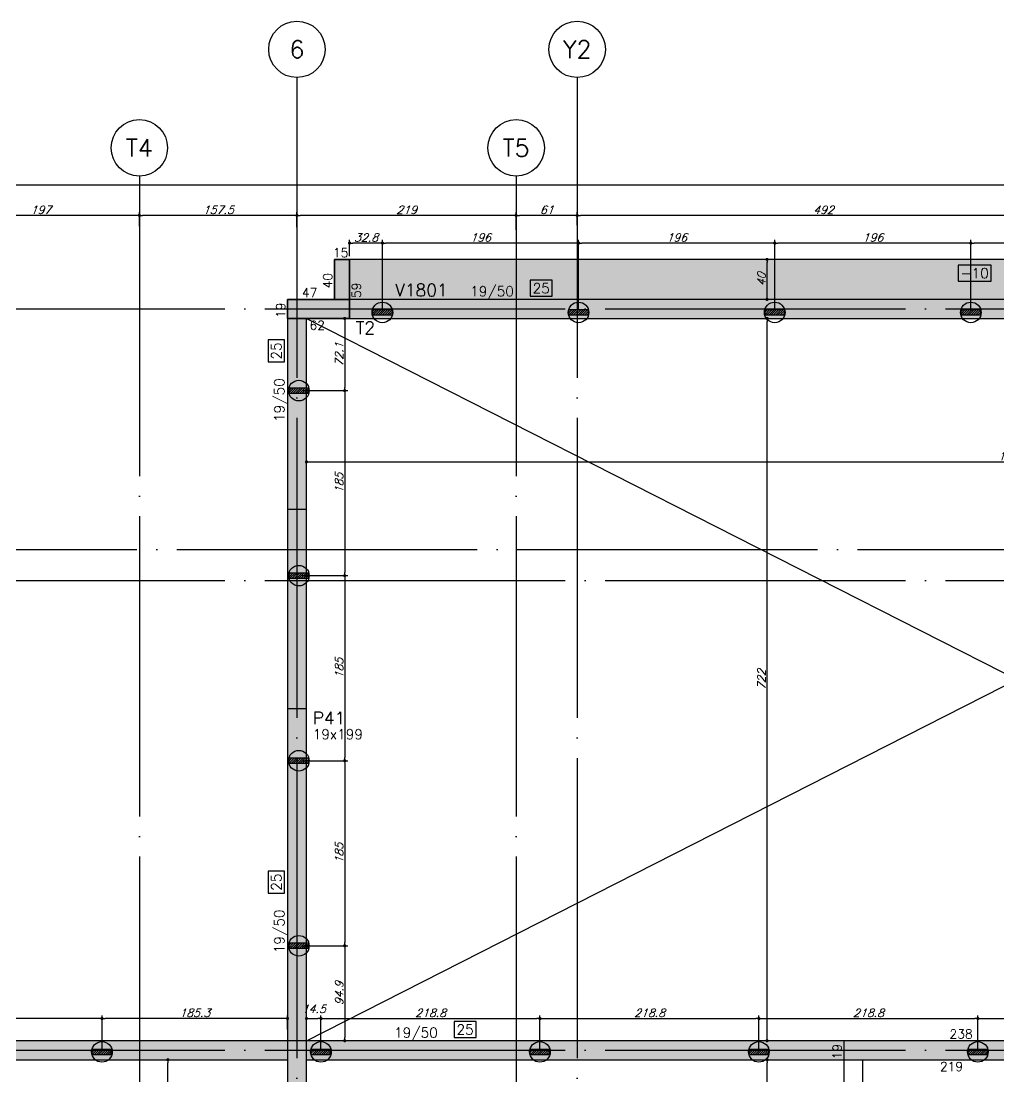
# Model space of a CAD drawing. Header units: millimetres. Extents: x -2404 to 6316, y -1750 to 2455.
# Drawn here: x 1010 to 1987, y 847 to 1903 of the extents above; entities that cross this region are included whole.
import ezdxf
from ezdxf.enums import TextEntityAlignment as Align

# ---------------------------------------------------------------- set-up
doc = ezdxf.new("R2010")
doc.units = ezdxf.units.MM
doc.header["$LTSCALE"] = 50
doc.linetypes.add('EIXO', pattern=[6.8, 6, -0.4, 0, -0.4])
for name, color, linetype in [('F-ARM', 6, 'Continuous'), ('F-COTAS', 106, 'Continuous'), ('F-COTAS ANCORAGEM', 106, 'Continuous'), ('F-DESNIVEL-1', 254, 'Continuous'), ('F-EIXO', 12, 'EIXO'), ('F-LAJES', 3, 'Continuous'), ('F-LAJES-DIM', 2, 'Continuous'), ('F-PILARES-DIM', 172, 'Continuous'), ('F-PILARES-M', 170, 'Continuous'), ('F-PILARES-NOME', 170, 'Continuous'), ('F-TEXTO', 6, 'Continuous'), ('F-VIGAS', 3, 'Continuous'), ('F-VIGAS-DIM', 2, 'Continuous'), ('F-VIGAS-NOME', 4, 'Continuous'), ('F-VÃO', 1, 'Continuous')]:
    doc.layers.add(name, color=color, linetype=linetype)
doc.layers.add('F-DESNIVEL-3', color=254, linetype='Continuous', true_color=0xd5c7ff)
doc.styles.add('CP-TEXT-INCL', font='romans.shx', dxfattribs={"oblique": 20})
doc.styles.add('MCP', font='romans.shx')
doc.styles.add('ROMANS', font='romans.shx')
doc.dimstyles.new('CP-COTAS-50', dxfattribs={"dimscale": 0.64, "dimtxt": 12.5, "dimasz": 5, "dimexe": 5, "dimexo": 5, "dimgap": 2.5, "dimtad": 1, "dimdec": 1, "dimdsep": 46, "dimtxsty": 'CP-TEXT-INCL', "dimblk1": 'DOT', "dimblk2": 'DOT', "dimsah": 1, "dimcen": 9, "dimclrd": 256, "dimclre": 256, "dimclrt": 256, "dimadec": 0, "dimazin": 0, "dimtfac": 1, "dimtdec": 1, "dimtmove": 2, "dimatfit": 3, "dimldrblk": 'DOT', "dimfxl": 5, "dimtolj": 1, "dimarcsym": 0})

# ---------------------------------------------------------------- blocks, each defined once
blk = doc.blocks.new('*U21')
at = {"layer": 'F-EIXO'}
blk.add_line((0, 0), (0, -2578.3), dxfattribs=at)
at = {"layer": 'F-EIXO', "color": 2, "linetype": 'Continuous'}
blk.add_circle((0, 28.2), 28.2, dxfattribs=at)
at = {"layer": 'F-TEXTO', "style": 'ROMANS'}
blk.add_attdef('EIXO', text='', height=17.5, rotation=360, dxfattribs=at).set_placement((0, 28.2), align=Align.MIDDLE_CENTER)
blk = doc.blocks.new('*U16')
at = {"layer": 'F-EIXO'}
blk.add_line((0, 0), (4857.5, 0), dxfattribs=at)
at = {"layer": 'F-TEXTO', "style": 'ROMANS'}
blk.add_attdef('EIXO', text='', height=17.5, dxfattribs=at).set_placement((-28.2, 0), align=Align.MIDDLE_CENTER)
blk = doc.blocks.new('*U17')
at = {"layer": 'F-EIXO'}
blk.add_line((0, 0), (4945.5, 0), dxfattribs=at)
at = {"layer": 'F-TEXTO', "style": 'ROMANS'}
blk.add_attdef('EIXO', text='', height=17.5, dxfattribs=at).set_placement((-28.2, 0), align=Align.MIDDLE_CENTER)
blk = doc.blocks.new('*U22')
at = {"layer": 'F-EIXO'}
blk.add_line((0, 0), (0, -2479.8), dxfattribs=at)
at = {"layer": 'F-EIXO', "color": 2, "linetype": 'Continuous'}
blk.add_circle((0, 28.2), 28.2, dxfattribs=at)
at = {"layer": 'F-TEXTO', "style": 'ROMANS'}
blk.add_attdef('EIXO', text='', height=17.5, rotation=360, dxfattribs=at).set_placement((0, 28.2), align=Align.MIDDLE_CENTER)
blk = doc.blocks.new('*U18')
at = {"layer": 'F-EIXO'}
blk.add_line((0, 0), (0, -2479.8), dxfattribs=at)
at = {"layer": 'F-EIXO', "color": 2, "linetype": 'Continuous'}
blk.add_circle((0, 28.2), 28.2, dxfattribs=at)
at = {"layer": 'F-TEXTO', "style": 'ROMANS'}
blk.add_attdef('EIXO', text='', height=17.5, rotation=360, dxfattribs=at).set_placement((0, 28.2), align=Align.MIDDLE_CENTER)
blk = doc.blocks.new('*U11')
at = {"layer": 'F-LAJES-DIM', "color": 1}
blk.add_lwpolyline([(0, 0), (33, 0), (33, 16), (0, 16)], close=True, dxfattribs=at)
at = {"layer": 'F-LAJES-DIM', "style": 'MCP'}
blk.add_attdef('DIM', text='', height=10, dxfattribs=at).set_placement((16.5, 8), align=Align.MIDDLE_CENTER)
blk = doc.blocks.new('*U5')
at = {"layer": 'F-VIGAS-DIM', "color": 1}
blk.add_lwpolyline([(0, 0), (22, 0), (22, 16), (0, 16)], close=True, dxfattribs=at)
at = {"layer": 'F-VIGAS-DIM', "style": 'MCP'}
blk.add_attdef('DIM', text='', height=10, dxfattribs=at).set_placement((11, 8), align=Align.MIDDLE_CENTER)
blk = doc.blocks.new('_DOT')
at = {"color": 0, "linetype": 'ByBlock'}
blk.add_line((-0.5, 0), (-1, 0), dxfattribs=at)
at = {"color": 0, "linetype": 'ByBlock', "const_width": 0.5}
blk.add_lwpolyline([(-0.25, 0, 1), (0.25, 0, 1)], format="xyb", close=True, dxfattribs=at)
blk = doc.blocks.new('*D64')
at = {"layer": 'DEFPOINTS', "color": 0, "transparency": 16777216}
for p in [(1755.2, 864.5), (1755.2, 864.5), (1755.2, 664.5)]:
    blk.add_point(p, dxfattribs=at)
at = {"layer": 'F-COTAS', "lineweight": -2, "transparency": 16777216}
blk.add_line((1755.2, 667.7), (1755.2, 861.3), dxfattribs=at)
at = {"layer": 'F-COTAS', "lineweight": -2, "transparency": 16777216, "xscale": 3.2, "yscale": 3.2, "zscale": 3.2}
for p, rotation in [((1755.2, 864.5), 90), ((1755.2, 664.5), 270)]:
    blk.add_blockref('_DOT', p, dxfattribs=dict(at, rotation=rotation))
at = {"layer": 'F-COTAS', "transparency": 16777216, "insert": (1749.6, 764.5), "char_height": 8, "attachment_point": 5, "rotation": 90, "style": 'CP-TEXT-INCL'}
blk.add_mtext('\\A1;200', dxfattribs=at)
blk = doc.blocks.new('*D65')
at = {"layer": 'DEFPOINTS', "color": 0, "transparency": 16777216}
for p in [(1755.2, 1605.5), (1755.2, 1605.5), (1755.2, 883.5)]:
    blk.add_point(p, dxfattribs=at)
at = {"layer": 'F-COTAS', "lineweight": -2, "transparency": 16777216}
blk.add_line((1755.2, 886.7), (1755.2, 1602.3), dxfattribs=at)
at = {"layer": 'F-COTAS', "lineweight": -2, "transparency": 16777216, "xscale": 3.2, "yscale": 3.2, "zscale": 3.2}
for p, rotation in [((1755.2, 1605.5), 90), ((1755.2, 883.5), 270)]:
    blk.add_blockref('_DOT', p, dxfattribs=dict(at, rotation=rotation))
at = {"layer": 'F-COTAS', "transparency": 16777216, "insert": (1749.6, 1244.5), "char_height": 8, "attachment_point": 5, "rotation": 90, "style": 'CP-TEXT-INCL'}
blk.add_mtext('\\A1;722', dxfattribs=at)
blk = doc.blocks.new('*D66')
at = {"layer": 'DEFPOINTS', "color": 0, "transparency": 16777216}
for p in [(1755.2, 1664.5), (1755.2, 1664.5), (1755.2, 1624.5)]:
    blk.add_point(p, dxfattribs=at)
at = {"layer": 'F-COTAS', "lineweight": -2, "transparency": 16777216}
blk.add_line((1755.2, 1627.7), (1755.2, 1661.3), dxfattribs=at)
at = {"layer": 'F-COTAS', "lineweight": -2, "transparency": 16777216, "xscale": 3.2, "yscale": 3.2, "zscale": 3.2}
for p, rotation in [((1755.2, 1664.5), 90), ((1755.2, 1624.5), 270)]:
    blk.add_blockref('_DOT', p, dxfattribs=dict(at, rotation=rotation))
at = {"layer": 'F-COTAS', "transparency": 16777216, "insert": (1749.6, 1644.5), "char_height": 8, "attachment_point": 5, "rotation": 90, "style": 'CP-TEXT-INCL'}
blk.add_mtext('\\A1;40', dxfattribs=at)
blk = doc.blocks.new('*D67')
at = {"layer": 'DEFPOINTS', "color": 0, "transparency": 16777216}
for p in [(1295, 1462.1), (2714.5, 1462.1), (2714.5, 1462.1)]:
    blk.add_point(p, dxfattribs=at)
at = {"layer": 'F-COTAS', "lineweight": -2, "transparency": 16777216}
blk.add_line((1298.2, 1462.1), (2711.3, 1462.1), dxfattribs=at)
at = {"layer": 'F-COTAS', "lineweight": -2, "transparency": 16777216, "xscale": 3.2, "yscale": 3.2, "zscale": 3.2, "rotation": 180}
blk.add_blockref('_DOT', (1295, 1462.1), dxfattribs=at)
at = {"layer": 'F-COTAS', "lineweight": -2, "transparency": 16777216, "xscale": 3.2, "yscale": 3.2, "zscale": 3.2}
blk.add_blockref('_DOT', (2714.5, 1462.1), dxfattribs=at)
at = {"layer": 'F-COTAS', "transparency": 16777216, "insert": (2004.8, 1467.7), "char_height": 8, "attachment_point": 5, "style": 'CP-TEXT-INCL'}
blk.add_mtext('\\A1;1419.5', dxfattribs=at)
blk = doc.blocks.new('*D70')
at = {"layer": 'DEFPOINTS', "color": 0, "transparency": 16777216}
for p in [(1156.6, 864.5), (1156.6, 864.5), (1156.6, 664.5)]:
    blk.add_point(p, dxfattribs=at)
at = {"layer": 'F-COTAS', "lineweight": -2, "transparency": 16777216}
blk.add_line((1156.6, 667.7), (1156.6, 861.3), dxfattribs=at)
at = {"layer": 'F-COTAS', "lineweight": -2, "transparency": 16777216, "xscale": 3.2, "yscale": 3.2, "zscale": 3.2}
for p, rotation in [((1156.6, 864.5), 90), ((1156.6, 664.5), 270)]:
    blk.add_blockref('_DOT', p, dxfattribs=dict(at, rotation=rotation))
at = {"layer": 'F-COTAS', "transparency": 16777216, "insert": (1151, 764.5), "char_height": 8, "attachment_point": 5, "rotation": 90, "style": 'CP-TEXT-INCL'}
blk.add_mtext('\\A1;200', dxfattribs=at)
blk = doc.blocks.new('*D138')
at = {"layer": 'DEFPOINTS', "color": 0, "transparency": 16777216}
for p in [(2835, 864.5), (-1650, -579), (2835, -715.2)]:
    blk.add_point(p, dxfattribs=at)
at = {"layer": 'F-COTAS', "lineweight": -2, "transparency": 16777216}
for p, q in [((2835, 861.3), (2835, -718.4)), ((-1650, -582.2), (-1650, -718.4)), ((-1646.8, -715.2), (2831.8, -715.2))]:
    blk.add_line(p, q, dxfattribs=at)
at = {"layer": 'F-COTAS', "lineweight": -2, "transparency": 16777216, "xscale": 3.2, "yscale": 3.2, "zscale": 3.2, "rotation": 180}
blk.add_blockref('_DOT', (-1650, -715.2), dxfattribs=at)
at = {"layer": 'F-COTAS', "lineweight": -2, "transparency": 16777216, "xscale": 3.2, "yscale": 3.2, "zscale": 3.2}
blk.add_blockref('_DOT', (2835, -715.2), dxfattribs=at)
at = {"layer": 'F-COTAS', "transparency": 16777216, "insert": (592.5, -709.6), "char_height": 8, "attachment_point": 5, "style": 'CP-TEXT-INCL'}
blk.add_mtext('\\A1;4485', dxfattribs=at)
blk = doc.blocks.new('*D166')
at = {"layer": 'DEFPOINTS', "color": 0, "transparency": 16777216}
for p in [(2796, 1664.5), (2990.8, 1664.5), (893.5, -579)]:
    blk.add_point(p, dxfattribs=at)
at = {"layer": 'F-COTAS', "lineweight": -2, "transparency": 16777216}
for p, q in [((2799.2, 1664.5), (2994, 1664.5)), ((2990.8, -575.8), (2990.8, 1661.3)), ((896.7, -579), (2994, -579))]:
    blk.add_line(p, q, dxfattribs=at)
at = {"layer": 'F-COTAS', "lineweight": -2, "transparency": 16777216, "xscale": 3.2, "yscale": 3.2, "zscale": 3.2}
for p, rotation in [((2990.8, 1664.5), 90), ((2990.8, -579), 270)]:
    blk.add_blockref('_DOT', p, dxfattribs=dict(at, rotation=rotation))
at = {"layer": 'F-COTAS', "transparency": 16777216, "insert": (2985.2, 542.7), "char_height": 8, "attachment_point": 5, "rotation": 90, "style": 'CP-TEXT-INCL'}
blk.add_mtext('\\A1;2243.5', dxfattribs=at)
blk = doc.blocks.new('*D181')
at = {"layer": 'DEFPOINTS', "color": 0, "transparency": 16777216}
for p in [(-893.5, 1738.7), (2835, 1624.5), (-893.5, 1389)]:
    blk.add_point(p, dxfattribs=at)
at = {"layer": 'F-COTAS', "lineweight": -2, "transparency": 16777216}
for p, q in [((-893.5, 1392.2), (-893.5, 1741.9)), ((2835, 1627.7), (2835, 1741.9)), ((2831.8, 1738.7), (-890.3, 1738.7))]:
    blk.add_line(p, q, dxfattribs=at)
at = {"layer": 'F-COTAS', "lineweight": -2, "transparency": 16777216, "xscale": 3.2, "yscale": 3.2, "zscale": 3.2, "rotation": 180}
blk.add_blockref('_DOT', (-893.5, 1738.7), dxfattribs=at)
at = {"layer": 'F-COTAS', "lineweight": -2, "transparency": 16777216, "xscale": 3.2, "yscale": 3.2, "zscale": 3.2}
blk.add_blockref('_DOT', (2835, 1738.7), dxfattribs=at)
at = {"layer": 'F-COTAS', "transparency": 16777216, "insert": (970.8, 1744.3), "char_height": 8, "attachment_point": 5, "style": 'CP-TEXT-INCL'}
blk.add_mtext('\\A1;3728.5', dxfattribs=at)
blk = doc.blocks.new('*D186')
at = {"layer": 'DEFPOINTS', "color": 0, "transparency": 16777216}
for p in [(1565.5, 1708.5), (1565.5, 1695.6), (2057.5, 1697.5)]:
    blk.add_point(p, dxfattribs=at)
at = {"layer": 'F-COTAS', "lineweight": -2, "transparency": 16777216}
for p, q in [((1565.5, 1698.8), (1565.5, 1711.7)), ((2057.5, 1700.7), (2057.5, 1711.7)), ((2054.3, 1708.5), (1568.7, 1708.5))]:
    blk.add_line(p, q, dxfattribs=at)
at = {"layer": 'F-COTAS', "lineweight": -2, "transparency": 16777216, "xscale": 3.2, "yscale": 3.2, "zscale": 3.2, "rotation": 180}
blk.add_blockref('_DOT', (1565.5, 1708.5), dxfattribs=at)
at = {"layer": 'F-COTAS', "lineweight": -2, "transparency": 16777216, "xscale": 3.2, "yscale": 3.2, "zscale": 3.2}
blk.add_blockref('_DOT', (2057.5, 1708.5), dxfattribs=at)
at = {"layer": 'F-COTAS', "transparency": 16777216, "insert": (1811.5, 1714.1), "char_height": 8, "attachment_point": 5, "style": 'CP-TEXT-INCL'}
blk.add_mtext('\\A1;492', dxfattribs=at)
blk = doc.blocks.new('*D187')
at = {"layer": 'DEFPOINTS', "color": 0, "transparency": 16777216}
for p in [(1504.5, 1708.5), (1504.5, 1690.8), (1565.5, 1695.6)]:
    blk.add_point(p, dxfattribs=at)
at = {"layer": 'F-COTAS', "lineweight": -2, "transparency": 16777216}
for p, q in [((1504.5, 1694), (1504.5, 1711.7)), ((1565.5, 1698.8), (1565.5, 1711.7)), ((1562.3, 1708.5), (1507.7, 1708.5))]:
    blk.add_line(p, q, dxfattribs=at)
at = {"layer": 'F-COTAS', "lineweight": -2, "transparency": 16777216, "xscale": 3.2, "yscale": 3.2, "zscale": 3.2, "rotation": 180}
blk.add_blockref('_DOT', (1504.5, 1708.5), dxfattribs=at)
at = {"layer": 'F-COTAS', "lineweight": -2, "transparency": 16777216, "xscale": 3.2, "yscale": 3.2, "zscale": 3.2}
blk.add_blockref('_DOT', (1565.5, 1708.5), dxfattribs=at)
at = {"layer": 'F-COTAS', "transparency": 16777216, "insert": (1535, 1714.1), "char_height": 8, "attachment_point": 5, "style": 'CP-TEXT-INCL'}
blk.add_mtext('\\A1;61', dxfattribs=at)
blk = doc.blocks.new('*D188')
at = {"layer": 'DEFPOINTS', "color": 0, "transparency": 16777216}
for p in [(1285.5, 1708.5), (1285.5, 1693.7), (1504.5, 1690.8)]:
    blk.add_point(p, dxfattribs=at)
at = {"layer": 'F-COTAS', "lineweight": -2, "transparency": 16777216}
for p, q in [((1285.5, 1696.9), (1285.5, 1711.7)), ((1504.5, 1694), (1504.5, 1711.7)), ((1501.3, 1708.5), (1288.7, 1708.5))]:
    blk.add_line(p, q, dxfattribs=at)
at = {"layer": 'F-COTAS', "lineweight": -2, "transparency": 16777216, "xscale": 3.2, "yscale": 3.2, "zscale": 3.2, "rotation": 180}
blk.add_blockref('_DOT', (1285.5, 1708.5), dxfattribs=at)
at = {"layer": 'F-COTAS', "lineweight": -2, "transparency": 16777216, "xscale": 3.2, "yscale": 3.2, "zscale": 3.2}
blk.add_blockref('_DOT', (1504.5, 1708.5), dxfattribs=at)
at = {"layer": 'F-COTAS', "transparency": 16777216, "insert": (1395, 1714.1), "char_height": 8, "attachment_point": 5, "style": 'CP-TEXT-INCL'}
blk.add_mtext('\\A1;219', dxfattribs=at)
blk = doc.blocks.new('*D189')
at = {"layer": 'DEFPOINTS', "color": 0, "transparency": 16777216}
for p in [(1128, 1708.5), (1128, 1694.6), (1285.5, 1693.7)]:
    blk.add_point(p, dxfattribs=at)
at = {"layer": 'F-COTAS', "lineweight": -2, "transparency": 16777216}
for p, q in [((1128, 1697.8), (1128, 1711.7)), ((1285.5, 1696.9), (1285.5, 1711.7)), ((1282.3, 1708.5), (1131.2, 1708.5))]:
    blk.add_line(p, q, dxfattribs=at)
at = {"layer": 'F-COTAS', "lineweight": -2, "transparency": 16777216, "xscale": 3.2, "yscale": 3.2, "zscale": 3.2, "rotation": 180}
blk.add_blockref('_DOT', (1128, 1708.5), dxfattribs=at)
at = {"layer": 'F-COTAS', "lineweight": -2, "transparency": 16777216, "xscale": 3.2, "yscale": 3.2, "zscale": 3.2}
blk.add_blockref('_DOT', (1285.5, 1708.5), dxfattribs=at)
at = {"layer": 'F-COTAS', "transparency": 16777216, "insert": (1206.8, 1714.1), "char_height": 8, "attachment_point": 5, "style": 'CP-TEXT-INCL'}
blk.add_mtext('\\A1;157.5', dxfattribs=at)
blk = doc.blocks.new('*D190')
at = {"layer": 'DEFPOINTS', "color": 0, "transparency": 16777216}
for p in [(931, 1708.5), (931, 1690.3), (1128, 1694.6)]:
    blk.add_point(p, dxfattribs=at)
at = {"layer": 'F-COTAS', "lineweight": -2, "transparency": 16777216}
for p, q in [((931, 1693.5), (931, 1711.7)), ((1128, 1697.8), (1128, 1711.7)), ((1124.8, 1708.5), (934.2, 1708.5))]:
    blk.add_line(p, q, dxfattribs=at)
at = {"layer": 'F-COTAS', "lineweight": -2, "transparency": 16777216, "xscale": 3.2, "yscale": 3.2, "zscale": 3.2, "rotation": 180}
blk.add_blockref('_DOT', (931, 1708.5), dxfattribs=at)
at = {"layer": 'F-COTAS', "lineweight": -2, "transparency": 16777216, "xscale": 3.2, "yscale": 3.2, "zscale": 3.2}
blk.add_blockref('_DOT', (1128, 1708.5), dxfattribs=at)
at = {"layer": 'F-COTAS', "transparency": 16777216, "insert": (1029.5, 1714.1), "char_height": 8, "attachment_point": 5, "style": 'CP-TEXT-INCL'}
blk.add_mtext('\\A1;197', dxfattribs=at)
blk = doc.blocks.new('PONTO ANCORAGEM_EST')
at = {"layer": 'F-ARM'}
h = blk.add_hatch(dxfattribs=at)
h.set_pattern_fill('ANSI31', color=2, scale=0.5)
h.paths.add_polyline_path([(-1159.6, 5937.1), (-1179.6, 5937.1), (-1179.6, 5932.1), (-1159.6, 5932.1)])
at = {"layer": 'F-ARM', "color": 3, "elevation": 0}
blk.add_lwpolyline([(-1179.6, 5932.1), (-1159.6, 5932.1), (-1159.6, 5937.1), (-1179.6, 5937.1)], close=True, dxfattribs=at)
at = {"layer": 'F-ARM', "color": 3}
blk.add_circle((-1169.6, 5934.6, 0), 10.3, dxfattribs=at)
blk = doc.blocks.new('*D303')
at = {"layer": 'DEFPOINTS', "color": 0, "transparency": 16777216}
for p in [(1295, 903.1), (1309.5, 905.7), (1309.5, 872.4)]:
    blk.add_point(p, dxfattribs=at)
at = {"layer": 'F-COTAS ANCORAGEM', "lineweight": -2, "transparency": 16777216}
for p, q in [((1295, 906.3), (1295, 908.9)), ((1309.5, 875.6), (1309.5, 908.9)), ((1298.2, 905.7), (1306.3, 905.7))]:
    blk.add_line(p, q, dxfattribs=at)
at = {"layer": 'F-COTAS ANCORAGEM', "lineweight": -2, "transparency": 16777216, "xscale": 3.2, "yscale": 3.2, "zscale": 3.2, "rotation": 180}
blk.add_blockref('_DOT', (1295, 905.7), dxfattribs=at)
at = {"layer": 'F-COTAS ANCORAGEM', "lineweight": -2, "transparency": 16777216, "xscale": 3.2, "yscale": 3.2, "zscale": 3.2}
blk.add_blockref('_DOT', (1309.5, 905.7), dxfattribs=at)
at = {"layer": 'F-COTAS ANCORAGEM', "transparency": 16777216, "insert": (1302.2, 915.3), "char_height": 8, "attachment_point": 5, "style": 'CP-TEXT-INCL'}
blk.add_mtext('\\A1;14.5', dxfattribs=at)
blk = doc.blocks.new('*D304')
at = {"layer": 'DEFPOINTS', "color": 0, "transparency": 16777216}
for p in [(1528.3, 905.7), (1309.5, 872.4), (1528.3, 872.4)]:
    blk.add_point(p, dxfattribs=at)
at = {"layer": 'F-COTAS ANCORAGEM', "lineweight": -2, "transparency": 16777216}
for p, q in [((1309.5, 875.6), (1309.5, 908.9)), ((1528.3, 875.6), (1528.3, 908.9)), ((1312.7, 905.7), (1525.1, 905.7))]:
    blk.add_line(p, q, dxfattribs=at)
at = {"layer": 'F-COTAS ANCORAGEM', "lineweight": -2, "transparency": 16777216, "xscale": 3.2, "yscale": 3.2, "zscale": 3.2, "rotation": 180}
blk.add_blockref('_DOT', (1309.5, 905.7), dxfattribs=at)
at = {"layer": 'F-COTAS ANCORAGEM', "lineweight": -2, "transparency": 16777216, "xscale": 3.2, "yscale": 3.2, "zscale": 3.2}
blk.add_blockref('_DOT', (1528.3, 905.7), dxfattribs=at)
at = {"layer": 'F-COTAS ANCORAGEM', "transparency": 16777216, "insert": (1418.9, 911.3), "char_height": 8, "attachment_point": 5, "style": 'CP-TEXT-INCL'}
blk.add_mtext('\\A1;218.8', dxfattribs=at)
blk = doc.blocks.new('*D305')
at = {"layer": 'DEFPOINTS', "color": 0, "transparency": 16777216}
for p in [(1747.1, 905.7), (1528.3, 872.4), (1747.1, 872.4)]:
    blk.add_point(p, dxfattribs=at)
at = {"layer": 'F-COTAS ANCORAGEM', "lineweight": -2, "transparency": 16777216}
for p, q in [((1528.3, 875.6), (1528.3, 908.9)), ((1747.1, 875.6), (1747.1, 908.9)), ((1531.5, 905.7), (1743.9, 905.7))]:
    blk.add_line(p, q, dxfattribs=at)
at = {"layer": 'F-COTAS ANCORAGEM', "lineweight": -2, "transparency": 16777216, "xscale": 3.2, "yscale": 3.2, "zscale": 3.2, "rotation": 180}
blk.add_blockref('_DOT', (1528.3, 905.7), dxfattribs=at)
at = {"layer": 'F-COTAS ANCORAGEM', "lineweight": -2, "transparency": 16777216, "xscale": 3.2, "yscale": 3.2, "zscale": 3.2}
blk.add_blockref('_DOT', (1747.1, 905.7), dxfattribs=at)
at = {"layer": 'F-COTAS ANCORAGEM', "transparency": 16777216, "insert": (1637.7, 911.3), "char_height": 8, "attachment_point": 5, "style": 'CP-TEXT-INCL'}
blk.add_mtext('\\A1;218.8', dxfattribs=at)
blk = doc.blocks.new('*D306')
at = {"layer": 'DEFPOINTS', "color": 0, "transparency": 16777216}
for p in [(1965.9, 905.7), (1747.1, 872.4), (1965.9, 872.4)]:
    blk.add_point(p, dxfattribs=at)
at = {"layer": 'F-COTAS ANCORAGEM', "lineweight": -2, "transparency": 16777216}
for p, q in [((1747.1, 875.6), (1747.1, 908.9)), ((1965.9, 875.6), (1965.9, 908.9)), ((1750.3, 905.7), (1962.7, 905.7))]:
    blk.add_line(p, q, dxfattribs=at)
at = {"layer": 'F-COTAS ANCORAGEM', "lineweight": -2, "transparency": 16777216, "xscale": 3.2, "yscale": 3.2, "zscale": 3.2, "rotation": 180}
blk.add_blockref('_DOT', (1747.1, 905.7), dxfattribs=at)
at = {"layer": 'F-COTAS ANCORAGEM', "lineweight": -2, "transparency": 16777216, "xscale": 3.2, "yscale": 3.2, "zscale": 3.2}
blk.add_blockref('_DOT', (1965.9, 905.7), dxfattribs=at)
at = {"layer": 'F-COTAS ANCORAGEM', "transparency": 16777216, "insert": (1856.5, 911.3), "char_height": 8, "attachment_point": 5, "style": 'CP-TEXT-INCL'}
blk.add_mtext('\\A1;218.8', dxfattribs=at)
blk = doc.blocks.new('*D307')
at = {"layer": 'DEFPOINTS', "color": 0, "transparency": 16777216}
for p in [(2171.5, 905.7), (1965.9, 872.4), (2171.5, 872.3)]:
    blk.add_point(p, dxfattribs=at)
at = {"layer": 'F-COTAS ANCORAGEM', "lineweight": -2, "transparency": 16777216}
for p, q in [((1965.9, 875.6), (1965.9, 908.9)), ((2171.5, 875.5), (2171.5, 908.9)), ((1969.1, 905.7), (2168.3, 905.7))]:
    blk.add_line(p, q, dxfattribs=at)
at = {"layer": 'F-COTAS ANCORAGEM', "lineweight": -2, "transparency": 16777216, "xscale": 3.2, "yscale": 3.2, "zscale": 3.2, "rotation": 180}
blk.add_blockref('_DOT', (1965.9, 905.7), dxfattribs=at)
at = {"layer": 'F-COTAS ANCORAGEM', "lineweight": -2, "transparency": 16777216, "xscale": 3.2, "yscale": 3.2, "zscale": 3.2}
blk.add_blockref('_DOT', (2171.5, 905.7), dxfattribs=at)
at = {"layer": 'F-COTAS ANCORAGEM', "transparency": 16777216, "insert": (2068.7, 911.3), "char_height": 8, "attachment_point": 5, "style": 'CP-TEXT-INCL'}
blk.add_mtext('\\A1;205.6', dxfattribs=at)
blk = doc.blocks.new('*D320')
at = {"layer": 'DEFPOINTS', "color": 0, "transparency": 16777216}
for p in [(1958.9, 1680.8), (1958.9, 1611.5), (2154.9, 1611.5)]:
    blk.add_point(p, dxfattribs=at)
at = {"layer": 'F-COTAS ANCORAGEM', "lineweight": -2, "transparency": 16777216}
for p, q in [((1958.9, 1614.7), (1958.9, 1684)), ((2151.7, 1680.8), (1962.1, 1680.8)), ((2154.9, 1614.7), (2154.9, 1684))]:
    blk.add_line(p, q, dxfattribs=at)
at = {"layer": 'F-COTAS ANCORAGEM', "lineweight": -2, "transparency": 16777216, "xscale": 3.2, "yscale": 3.2, "zscale": 3.2, "rotation": 180}
blk.add_blockref('_DOT', (1958.9, 1680.8), dxfattribs=at)
at = {"layer": 'F-COTAS ANCORAGEM', "lineweight": -2, "transparency": 16777216, "xscale": 3.2, "yscale": 3.2, "zscale": 3.2}
blk.add_blockref('_DOT', (2154.9, 1680.8), dxfattribs=at)
at = {"layer": 'F-COTAS ANCORAGEM', "transparency": 16777216, "insert": (2056.9, 1686.4), "char_height": 8, "attachment_point": 5, "style": 'CP-TEXT-INCL'}
blk.add_mtext('\\A1;196', dxfattribs=at)
blk = doc.blocks.new('*D321')
at = {"layer": 'DEFPOINTS', "color": 0, "transparency": 16777216}
for p in [(1762.9, 1680.8), (1762.9, 1611.5), (1958.9, 1611.5)]:
    blk.add_point(p, dxfattribs=at)
at = {"layer": 'F-COTAS ANCORAGEM', "lineweight": -2, "transparency": 16777216}
for p, q in [((1762.9, 1614.7), (1762.9, 1684)), ((1955.7, 1680.8), (1766.1, 1680.8)), ((1958.9, 1614.7), (1958.9, 1684))]:
    blk.add_line(p, q, dxfattribs=at)
at = {"layer": 'F-COTAS ANCORAGEM', "lineweight": -2, "transparency": 16777216, "xscale": 3.2, "yscale": 3.2, "zscale": 3.2, "rotation": 180}
blk.add_blockref('_DOT', (1762.9, 1680.8), dxfattribs=at)
at = {"layer": 'F-COTAS ANCORAGEM', "lineweight": -2, "transparency": 16777216, "xscale": 3.2, "yscale": 3.2, "zscale": 3.2}
blk.add_blockref('_DOT', (1958.9, 1680.8), dxfattribs=at)
at = {"layer": 'F-COTAS ANCORAGEM', "transparency": 16777216, "insert": (1860.9, 1686.4), "char_height": 8, "attachment_point": 5, "style": 'CP-TEXT-INCL'}
blk.add_mtext('\\A1;196', dxfattribs=at)
blk = doc.blocks.new('*D322')
at = {"layer": 'DEFPOINTS', "color": 0, "transparency": 16777216}
for p in [(1566.9, 1680.8), (1566.9, 1611.5), (1762.9, 1611.5)]:
    blk.add_point(p, dxfattribs=at)
at = {"layer": 'F-COTAS ANCORAGEM', "lineweight": -2, "transparency": 16777216}
for p, q in [((1566.9, 1614.7), (1566.9, 1684)), ((1759.7, 1680.8), (1570.1, 1680.8)), ((1762.9, 1614.7), (1762.9, 1684))]:
    blk.add_line(p, q, dxfattribs=at)
at = {"layer": 'F-COTAS ANCORAGEM', "lineweight": -2, "transparency": 16777216, "xscale": 3.2, "yscale": 3.2, "zscale": 3.2, "rotation": 180}
blk.add_blockref('_DOT', (1566.9, 1680.8), dxfattribs=at)
at = {"layer": 'F-COTAS ANCORAGEM', "lineweight": -2, "transparency": 16777216, "xscale": 3.2, "yscale": 3.2, "zscale": 3.2}
blk.add_blockref('_DOT', (1762.9, 1680.8), dxfattribs=at)
at = {"layer": 'F-COTAS ANCORAGEM', "transparency": 16777216, "insert": (1664.9, 1686.4), "char_height": 8, "attachment_point": 5, "style": 'CP-TEXT-INCL'}
blk.add_mtext('\\A1;196', dxfattribs=at)
blk = doc.blocks.new('*D323')
at = {"layer": 'DEFPOINTS', "color": 0, "transparency": 16777216}
for p in [(1370.9, 1680.8), (1370.9, 1611.5), (1566.9, 1611.5)]:
    blk.add_point(p, dxfattribs=at)
at = {"layer": 'F-COTAS ANCORAGEM', "lineweight": -2, "transparency": 16777216}
for p, q in [((1370.9, 1614.7), (1370.9, 1684)), ((1563.7, 1680.8), (1374.1, 1680.8)), ((1566.9, 1614.7), (1566.9, 1684))]:
    blk.add_line(p, q, dxfattribs=at)
at = {"layer": 'F-COTAS ANCORAGEM', "lineweight": -2, "transparency": 16777216, "xscale": 3.2, "yscale": 3.2, "zscale": 3.2, "rotation": 180}
blk.add_blockref('_DOT', (1370.9, 1680.8), dxfattribs=at)
at = {"layer": 'F-COTAS ANCORAGEM', "lineweight": -2, "transparency": 16777216, "xscale": 3.2, "yscale": 3.2, "zscale": 3.2}
blk.add_blockref('_DOT', (1566.9, 1680.8), dxfattribs=at)
at = {"layer": 'F-COTAS ANCORAGEM', "transparency": 16777216, "insert": (1468.9, 1686.4), "char_height": 8, "attachment_point": 5, "style": 'CP-TEXT-INCL'}
blk.add_mtext('\\A1;196', dxfattribs=at)
blk = doc.blocks.new('*D324')
at = {"layer": 'DEFPOINTS', "color": 0, "transparency": 16777216}
for p in [(1338.1, 1680.8), (1338.1, 1664.5), (1370.9, 1611.5)]:
    blk.add_point(p, dxfattribs=at)
at = {"layer": 'F-COTAS ANCORAGEM', "lineweight": -2, "transparency": 16777216}
for p, q in [((1338.1, 1667.7), (1338.1, 1684)), ((1367.7, 1680.8), (1341.3, 1680.8)), ((1370.9, 1614.7), (1370.9, 1684))]:
    blk.add_line(p, q, dxfattribs=at)
at = {"layer": 'F-COTAS ANCORAGEM', "lineweight": -2, "transparency": 16777216, "xscale": 3.2, "yscale": 3.2, "zscale": 3.2, "rotation": 180}
blk.add_blockref('_DOT', (1338.1, 1680.8), dxfattribs=at)
at = {"layer": 'F-COTAS ANCORAGEM', "lineweight": -2, "transparency": 16777216, "xscale": 3.2, "yscale": 3.2, "zscale": 3.2}
blk.add_blockref('_DOT', (1370.9, 1680.8), dxfattribs=at)
at = {"layer": 'F-COTAS ANCORAGEM', "transparency": 16777216, "insert": (1354.5, 1686.4), "char_height": 8, "attachment_point": 5, "style": 'CP-TEXT-INCL'}
blk.add_mtext('\\A1;32.8', dxfattribs=at)
blk = doc.blocks.new('*D325')
at = {"layer": 'DEFPOINTS', "color": 0, "transparency": 16777216}
for p in [(1299.8, 1605.5), (1287.4, 1533.4), (1333.2, 1533.4)]:
    blk.add_point(p, dxfattribs=at)
at = {"layer": 'F-COTAS ANCORAGEM', "lineweight": -2, "transparency": 16777216}
for p, q in [((1303, 1605.5), (1336.4, 1605.5)), ((1333.2, 1602.3), (1333.2, 1536.6)), ((1290.6, 1533.4), (1336.4, 1533.4))]:
    blk.add_line(p, q, dxfattribs=at)
at = {"layer": 'F-COTAS ANCORAGEM', "lineweight": -2, "transparency": 16777216, "xscale": 3.2, "yscale": 3.2, "zscale": 3.2}
for p, rotation in [((1333.2, 1605.5), 90), ((1333.2, 1533.4), 270)]:
    blk.add_blockref('_DOT', p, dxfattribs=dict(at, rotation=rotation))
at = {"layer": 'F-COTAS ANCORAGEM', "transparency": 16777216, "insert": (1327.6, 1569.4), "char_height": 8, "attachment_point": 5, "rotation": 90, "style": 'CP-TEXT-INCL'}
blk.add_mtext('\\A1;72.1', dxfattribs=at)
blk = doc.blocks.new('*D326')
at = {"layer": 'DEFPOINTS', "color": 0, "transparency": 16777216}
for p in [(1287.4, 1533.4), (1287.4, 1348.4), (1333.2, 1348.4)]:
    blk.add_point(p, dxfattribs=at)
at = {"layer": 'F-COTAS ANCORAGEM', "lineweight": -2, "transparency": 16777216}
for p, q in [((1290.6, 1533.4), (1336.4, 1533.4)), ((1333.2, 1530.2), (1333.2, 1351.6)), ((1290.6, 1348.4), (1336.4, 1348.4))]:
    blk.add_line(p, q, dxfattribs=at)
at = {"layer": 'F-COTAS ANCORAGEM', "lineweight": -2, "transparency": 16777216, "xscale": 3.2, "yscale": 3.2, "zscale": 3.2}
for p, rotation in [((1333.2, 1533.4), 90), ((1333.2, 1348.4), 270)]:
    blk.add_blockref('_DOT', p, dxfattribs=dict(at, rotation=rotation))
at = {"layer": 'F-COTAS ANCORAGEM', "transparency": 16777216, "insert": (1327.6, 1440.9), "char_height": 8, "attachment_point": 5, "rotation": 90, "style": 'CP-TEXT-INCL'}
blk.add_mtext('\\A1;185', dxfattribs=at)
blk = doc.blocks.new('*D327')
at = {"layer": 'DEFPOINTS', "color": 0, "transparency": 16777216}
for p in [(1287.4, 1348.4), (1287.4, 1163.4), (1333.2, 1163.4)]:
    blk.add_point(p, dxfattribs=at)
at = {"layer": 'F-COTAS ANCORAGEM', "lineweight": -2, "transparency": 16777216}
for p, q in [((1290.6, 1348.4), (1336.4, 1348.4)), ((1333.2, 1345.2), (1333.2, 1166.6)), ((1290.6, 1163.4), (1336.4, 1163.4))]:
    blk.add_line(p, q, dxfattribs=at)
at = {"layer": 'F-COTAS ANCORAGEM', "lineweight": -2, "transparency": 16777216, "xscale": 3.2, "yscale": 3.2, "zscale": 3.2}
for p, rotation in [((1333.2, 1348.4), 90), ((1333.2, 1163.4), 270)]:
    blk.add_blockref('_DOT', p, dxfattribs=dict(at, rotation=rotation))
at = {"layer": 'F-COTAS ANCORAGEM', "transparency": 16777216, "insert": (1327.6, 1255.9), "char_height": 8, "attachment_point": 5, "rotation": 90, "style": 'CP-TEXT-INCL'}
blk.add_mtext('\\A1;185', dxfattribs=at)
blk = doc.blocks.new('*D328')
at = {"layer": 'DEFPOINTS', "color": 0, "transparency": 16777216}
for p in [(1287.4, 1163.4), (1287.4, 978.4), (1333.2, 978.4)]:
    blk.add_point(p, dxfattribs=at)
at = {"layer": 'F-COTAS ANCORAGEM', "lineweight": -2, "transparency": 16777216}
for p, q in [((1290.6, 1163.4), (1336.4, 1163.4)), ((1333.2, 1160.2), (1333.2, 981.6)), ((1290.6, 978.4), (1336.4, 978.4))]:
    blk.add_line(p, q, dxfattribs=at)
at = {"layer": 'F-COTAS ANCORAGEM', "lineweight": -2, "transparency": 16777216, "xscale": 3.2, "yscale": 3.2, "zscale": 3.2}
for p, rotation in [((1333.2, 1163.4), 90), ((1333.2, 978.4), 270)]:
    blk.add_blockref('_DOT', p, dxfattribs=dict(at, rotation=rotation))
at = {"layer": 'F-COTAS ANCORAGEM', "transparency": 16777216, "insert": (1327.6, 1070.9), "char_height": 8, "attachment_point": 5, "rotation": 90, "style": 'CP-TEXT-INCL'}
blk.add_mtext('\\A1;185', dxfattribs=at)
blk = doc.blocks.new('*D329')
at = {"layer": 'DEFPOINTS', "color": 0, "transparency": 16777216}
for p in [(1287.4, 978.4), (1333.2, 883.5), (1333.2, 883.5)]:
    blk.add_point(p, dxfattribs=at)
at = {"layer": 'F-COTAS ANCORAGEM', "lineweight": -2, "transparency": 16777216}
for p, q in [((1290.6, 978.4), (1336.4, 978.4)), ((1333.2, 975.2), (1333.2, 886.7))]:
    blk.add_line(p, q, dxfattribs=at)
at = {"layer": 'F-COTAS ANCORAGEM', "lineweight": -2, "transparency": 16777216, "xscale": 3.2, "yscale": 3.2, "zscale": 3.2}
for p, rotation in [((1333.2, 978.4), 90), ((1333.2, 883.5), 270)]:
    blk.add_blockref('_DOT', p, dxfattribs=dict(at, rotation=rotation))
at = {"layer": 'F-COTAS ANCORAGEM', "transparency": 16777216, "insert": (1327.6, 930.9), "char_height": 8, "attachment_point": 5, "rotation": 90, "style": 'CP-TEXT-INCL'}
blk.add_mtext('\\A1;94.9', dxfattribs=at)
blk = doc.blocks.new('*D330')
at = {"layer": 'DEFPOINTS', "color": 0, "transparency": 16777216}
for p in [(1090.7, 905.7), (1276, 891.7), (1090.7, 872.4)]:
    blk.add_point(p, dxfattribs=at)
at = {"layer": 'F-COTAS ANCORAGEM', "lineweight": -2, "transparency": 16777216}
for p, q in [((1090.7, 875.6), (1090.7, 908.9)), ((1276, 894.9), (1276, 908.9)), ((1272.8, 905.7), (1093.9, 905.7))]:
    blk.add_line(p, q, dxfattribs=at)
at = {"layer": 'F-COTAS ANCORAGEM', "lineweight": -2, "transparency": 16777216, "xscale": 3.2, "yscale": 3.2, "zscale": 3.2, "rotation": 180}
blk.add_blockref('_DOT', (1090.7, 905.7), dxfattribs=at)
at = {"layer": 'F-COTAS ANCORAGEM', "lineweight": -2, "transparency": 16777216, "xscale": 3.2, "yscale": 3.2, "zscale": 3.2}
blk.add_blockref('_DOT', (1276, 905.7), dxfattribs=at)
at = {"layer": 'F-COTAS ANCORAGEM', "transparency": 16777216, "insert": (1183.3, 911.3), "char_height": 8, "attachment_point": 5, "style": 'CP-TEXT-INCL'}
blk.add_mtext('\\A1;185.3', dxfattribs=at)
blk = doc.blocks.new('*D331')
at = {"layer": 'DEFPOINTS', "color": 0, "transparency": 16777216}
for p in [(871.7, 905.7), (871.7, 872.4), (1090.7, 872.4)]:
    blk.add_point(p, dxfattribs=at)
at = {"layer": 'F-COTAS ANCORAGEM', "lineweight": -2, "transparency": 16777216}
for p, q in [((871.7, 875.6), (871.7, 908.9)), ((1090.7, 875.6), (1090.7, 908.9)), ((1087.5, 905.7), (874.9, 905.7))]:
    blk.add_line(p, q, dxfattribs=at)
at = {"layer": 'F-COTAS ANCORAGEM', "lineweight": -2, "transparency": 16777216, "xscale": 3.2, "yscale": 3.2, "zscale": 3.2, "rotation": 180}
blk.add_blockref('_DOT', (871.7, 905.7), dxfattribs=at)
at = {"layer": 'F-COTAS ANCORAGEM', "lineweight": -2, "transparency": 16777216, "xscale": 3.2, "yscale": 3.2, "zscale": 3.2}
blk.add_blockref('_DOT', (1090.7, 905.7), dxfattribs=at)
at = {"layer": 'F-COTAS ANCORAGEM', "transparency": 16777216, "insert": (981.2, 911.3), "char_height": 8, "attachment_point": 5, "style": 'CP-TEXT-INCL'}
blk.add_mtext('\\A1;219', dxfattribs=at)

msp = doc.modelspace()

# ---------------------------------------------------------------- hatches: boundary and pattern name
at = {"layer": 'F-DESNIVEL-1'}
msp.add_hatch(color=256, dxfattribs=at).paths.add_polyline_path([(1276, 1624.5), (1276, 1605.5), (1295, 1605.5), (1338, 1605.5), (1338, 1624.5), (1323, 1624.5)])
at = {"layer": 'F-DESNIVEL-1', "linetype": 'Continuous'}
for points in [[(1276, 1215.5), (1295, 1215.5), (1295, 1414.5), (1276, 1414.5)], [(1276, 809.5), (1295, 809.5), (1295, 883.5), (1276, 883.5)], [(2070, 645.5), (2070, 883.5), (1832, 883.5), (1832, 864.5), (2051, 864.5), (2051, 664.5), (1832, 664.5), (1832, 645.5)]]:
    msp.add_hatch(color=256, dxfattribs=at).paths.add_polyline_path(points, flags=16)
at = {"layer": 'F-DESNIVEL-3', "linetype": 'Continuous'}
msp.add_hatch(color=256, dxfattribs=at).paths.add_polyline_path([(1338, 1624.5), (1338, 1664.5), (1323, 1664.5), (1323, 1624.5)])

# ---------------------------------------------------------------- linework, layer by layer
at = {"layer": 'F-DESNIVEL-1'}
for points in [[(1323, 1664.5), (1338.1, 1664.5), (1338.1, 1624.5), (1323, 1624.5)], [(1276, 1624.5), (1338, 1624.5), (1338, 1605.5), (1276, 1605.5)]]:
    msp.add_lwpolyline(points, close=True, dxfattribs=at)
at = {"layer": 'F-DESNIVEL-1', "linetype": 'Continuous'}
for points in [[(1338.1, 1624.5), (1338.1, 1605.5), (2134.9, 1605.5)], [(1338.1, 1624.5), (2134.9, 1605.5), (2134.9, 1624.5)], [(1338.1, 1624.5), (2134.9, 1624.5), (1338.1, 1624.5)], [(1276, 1414.6), (1295, 1414.6), (1295, 1605.4)], [(1276, 1414.6), (1295, 1605.4), (1276, 1605.4)], [(1276, 1414.6), (1276, 1605.4), (1276, 1414.6)], [(1276, 883.6), (1295, 883.6), (1295, 1215.4)], [(1276, 883.6), (1295, 1215.4), (1276, 1215.4)], [(1276, 883.6), (1276, 1215.4), (1276, 883.6)], [(615.1, 883.5), (615.1, 864.5), (1275.9, 864.5)], [(615.1, 883.5), (1275.9, 864.5), (1275.9, 883.5)], [(615.1, 883.5), (1275.9, 883.5), (615.1, 883.5)], [(1295.1, 883.5), (1295.1, 864.5), (1831.9, 864.5)], [(1295.1, 883.5), (1831.9, 864.5), (1831.9, 883.5)], [(1295.1, 883.5), (1831.9, 883.5), (1295.1, 883.5)]]:
    msp.add_solid(points, dxfattribs=at)
at = {"layer": 'F-DESNIVEL-3', "linetype": 'Continuous'}
for points in [[(1338, 1624.5), (2781, 1624.5), (2781, 1664.5)], [(1338, 1624.5), (2781, 1664.5), (1338, 1624.5)], [(1338, 1624.5), (2781, 1664.5), (1338, 1664.5)], [(1338, 1624.5), (1338, 1664.5), (1338, 1624.5)], [(1338, 1624.5), (1338, 1624.5), (2195, 1624.5)], [(1338, 1624.5), (2195, 1624.5), (2135, 1624.5)], [(1338, 1624.5), (2195, 1624.5), (2781, 1624.5)], [(1338, 1624.5), (2781, 1624.5), (1338, 1624.5)]]:
    msp.add_solid(points, dxfattribs=at)
at = {"layer": 'F-LAJES', "linetype": 'Continuous'}
msp.add_line((2796, 1664.5), (1323, 1664.5), dxfattribs=at)
at = {"layer": 'F-PILARES-M'}
msp.add_line((1323, 1624.5), (1338, 1624.5), dxfattribs=at)
at = {"layer": 'F-PILARES-M', "linetype": 'Continuous'}
for points in [[(1323, 1664.5), (1323, 1624.5), (1276, 1624.5), (1276, 1605.5), (1338, 1605.5), (1338, 1664.5), (1323, 1664.5)], [(1276, 1215.5), (1295, 1215.5), (1295, 1414.5), (1276, 1414.5), (1276, 1215.5)], [(1276, 809.5), (1295, 809.5), (1295, 883.5), (1276, 883.5), (1276, 809.5)], [(2070, 645.5), (2070, 883.5), (1832, 883.5), (1832, 864.5), (2051, 864.5), (2051, 664.5), (1832, 664.5), (1832, 645.5), (2070, 645.5)]]:
    msp.add_lwpolyline(points, dxfattribs=at)
at = {"layer": 'F-VIGAS'}
for points in [[(2135, 1624.5), (1338, 1624.5)], [(1276, 1605.5), (1276, 1414.5)], [(1295, 1414.5), (1295, 1605.5)], [(1338, 1605.5), (2135, 1605.5)], [(1276, 1215.5), (1276, 883.5)], [(1295, 883.5), (1295, 1215.5)], [(1276, 883.5), (615, 883.5)], [(1832, 883.5), (1295, 883.5)], [(615, 864.5), (1276, 864.5)], [(1295, 864.5), (1832, 864.5)], [(1832, 864.5), (1832, 664.5)], [(1851, 664.5), (1851, 864.5)]]:
    msp.add_lwpolyline(points, dxfattribs=at)
at = {"layer": 'F-VÃO'}
for p, q in [((1295, 883.5), (2714.5, 1605.5)), ((1295, 1605.5), (2714.5, 883.5))]:
    msp.add_line(p, q, dxfattribs=at)

# ---------------------------------------------------------------- block references
at = {"layer": 'F-ARM'}
for p in [(2540.469, -4323.095, 0), (2736.469, -4323.095, 0), (2932.469, -4323.095, 0), (3128.469, -4323.095, 0), (2456.969, -4401.215, 0), (2456.969, -4586.215, 0), (2456.969, -4771.215, 0), (2456.969, -4956.215, 0), (2260.229, -5062.235, 0), (2479.039, -5062.235, 0), (2697.849, -5062.235, 0), (2916.659, -5062.235, 0), (3135.469, -5062.235, 0)]:
    msp.add_blockref('PONTO ANCORAGEM_EST', p, dxfattribs=at)
at = {"layer": 'F-EIXO', "linetype": 'Continuous'}
for name, p, values in [('*U21', (1285.5, 1846.305), {'EIXO': '6'}), ('*U21', (1565.5, 1846.305), {'EIXO': 'Y2'}), ('*U18', (1128, 1747.82), {'EIXO': 'T4'}), ('*U22', (1504.5, 1747.82), {'EIXO': 'T5'})]:
    msp.add_blockref(name, p, dxfattribs=at).add_auto_attribs(values)
for name, p in [('*U16', (-1807.517, 1615)), ('*U17', (-1895.471, 1374.5)), ('*U16', (-1807.517, 1343.5)), ('*U16', (-1807.517, 874))]:
    msp.add_blockref(name, p, dxfattribs=at)
at = {"layer": 'F-LAJES-DIM', "linetype": 'Continuous'}
msp.add_blockref('*U11', (1946.121, 1642.759), dxfattribs=at).add_auto_attribs({'DIM': '-10'})
at = {"layer": 'F-VIGAS-DIM', "linetype": 'Continuous'}
for p in [(1518.597, 1627.625), (1442.5, 886.625)]:
    msp.add_blockref('*U5', p, dxfattribs=at).add_auto_attribs({'DIM': '25'})
at = {"layer": 'F-VIGAS-DIM', "linetype": 'Continuous', "rotation": 90}
for p in [(1272.875, 1562), (1272.875, 1031)]:
    msp.add_blockref('*U5', p, dxfattribs=at).add_auto_attribs({'DIM': '25'})

# ---------------------------------------------------------------- texts
at = {"layer": 'F-PILARES-DIM', "linetype": 'Continuous', "style": 'MCP'}
for s, height, p in [('15', 9, (1321.5, 1666.75)), ('47', 9, (1290.5, 1626.75)), ('62', 9, (1298, 1594.25)), ('19x199', 10, (1301.25, 1184.875)), ('238', 9, (1937.5, 885.75)), ('219', 9, (1928, 853.25))]:
    msp.add_text(s, height=height, dxfattribs=at).set_placement(p)
for s, p in [('40', (1320.75, 1635.5)), ('59', (1349.25, 1626)), ('19', (1273.75, 1606)), ('19', (1829.75, 865))]:
    msp.add_text(s, height=9, rotation=90, dxfattribs=at).set_placement(p)
at = {"layer": 'F-PILARES-NOME', "linetype": 'Continuous', "style": 'MCP'}
for s, p in [('T2', (1344.25, 1589.875)), ('P41', (1301.25, 1199.875))]:
    msp.add_text(s, height=12.5, dxfattribs=at).set_placement(p)
at = {"layer": 'F-VIGAS-DIM', "linetype": 'Continuous', "style": 'MCP'}
for p in [(1458.597, 1627.625), (1382.5, 886.625)]:
    msp.add_text('19/50', height=10, dxfattribs=at).set_placement(p)
for p in [(1272.875, 1502), (1272.875, 971)]:
    msp.add_text('19/50', height=10, rotation=90, dxfattribs=at).set_placement(p)
at = {"layer": 'F-VIGAS-NOME', "linetype": 'Continuous', "style": 'MCP'}
msp.add_text('V1801', height=12.5, dxfattribs=at).set_placement((1383.597, 1627.625))

# ---------------------------------------------------------------- dimensions: what is measured, and where the dimension line sits
at = {"layer": 'F-COTAS'}
for base, p1, p2, picture, middle in [((-893.5, 1738.651), (2835, 1624.5), (-893.5, 1389), '*D181', (970.75, 1744.251)), ((931, 1708.486), (1128, 1694.619), (931, 1690.297), '*D190', (1029.5, 1714.086)), ((1128, 1708.486), (1285.5, 1693.664), (1128, 1694.619), '*D189', (1206.75, 1714.086)), ((1285.5, 1708.486), (1504.5, 1690.797), (1285.5, 1693.664), '*D188', (1395, 1714.086)), ((1504.5, 1708.486), (1565.5, 1695.574), (1504.5, 1690.797), '*D187', (1535, 1714.086)), ((1565.5, 1708.486), (2057.5, 1697.495), (1565.5, 1695.574), '*D186', (1811.5, 1714.086)), ((2835, -715.164), (-1650, -579), (2835, 864.5), '*D138', (592.5, -709.564))]:
    dim = msp.add_linear_dim(base=base, p1=p1, p2=p2, dimstyle='CP-COTAS-50', dxfattribs=at)
    dim.commit()
    dim.dimension.update_dxf_attribs({"geometry": picture, "text_midpoint": middle})
for base, p1, p2, angle, picture, middle in [((2990.807, 1664.5), (893.5, -579), (2796, 1664.5), 90, '*D166', (2985.207, 542.75)), ((1755.165, 1664.5), (1755.165, 1624.5), (1755.165, 1664.5), 270, '*D66', (1749.565, 1644.5)), ((1755.165, 1605.5), (1755.165, 883.5), (1755.165, 1605.5), 270, '*D65', (1749.565, 1244.5)), ((2714.5, 1462.129), (1295, 1462.129), (2714.5, 1462.129), 180, '*D67', (2004.75, 1467.729)), ((1156.571, 864.5), (1156.571, 664.5), (1156.571, 864.5), 270, '*D70', (1150.971, 764.5)), ((1755.165, 864.5), (1755.165, 664.5), (1755.165, 864.5), 270, '*D64', (1749.565, 764.5))]:
    dim = msp.add_linear_dim(base=base, p1=p1, p2=p2, angle=angle, dimstyle='CP-COTAS-50', dxfattribs=at)
    dim.commit()
    dim.dimension.update_dxf_attribs({"geometry": picture, "text_midpoint": middle})
at = {"layer": 'F-COTAS ANCORAGEM'}
for base, p1, p2, picture, middle in [((1338.1, 1680.779), (1370.916, 1611.5), (1338.1, 1664.5), '*D324', (1354.508, 1686.379)), ((1370.916, 1680.779), (1566.916, 1611.5), (1370.916, 1611.5), '*D323', (1468.916, 1686.379)), ((1566.916, 1680.779), (1762.916, 1611.5), (1566.916, 1611.5), '*D322', (1664.916, 1686.379)), ((1762.916, 1680.779), (1958.916, 1611.5), (1762.916, 1611.5), '*D321', (1860.916, 1686.379)), ((1958.916, 1680.779), (2154.916, 1611.5), (1958.916, 1611.5), '*D320', (2056.916, 1686.379)), ((1309.486, 905.658), (1295, 903.112), (1309.486, 872.36), '*D303', (1302.243, 915.258)), ((871.676, 905.658), (1090.676, 872.36), (871.676, 872.36), '*D331', (981.176, 911.258)), ((1090.676, 905.658), (1276, 891.677), (1090.676, 872.36), '*D330', (1183.338, 911.258)), ((1528.296, 905.658), (1309.486, 872.36), (1528.296, 872.36), '*D304', (1418.891, 911.258)), ((1747.106, 905.658), (1528.296, 872.36), (1747.106, 872.36), '*D305', (1637.701, 911.258)), ((1965.916, 905.658), (1747.106, 872.36), (1965.916, 872.36), '*D306', (1856.511, 911.258)), ((2171.546, 905.658), (1965.916, 872.36), (2171.546, 872.302), '*D307', (2068.731, 911.258))]:
    dim = msp.add_linear_dim(base=base, p1=p1, p2=p2, dimstyle='CP-COTAS-50', override={"dimfxl": 7.5}, dxfattribs=at)
    dim.commit()
    dim.dimension.update_dxf_attribs({"geometry": picture, "text_midpoint": middle})
for base, p1, p2, picture, middle in [((1333.2, 1533.38), (1299.789, 1605.5), (1287.416, 1533.38), '*D325', (1327.6, 1569.44)), ((1333.2, 1348.38), (1287.416, 1533.38), (1287.416, 1348.38), '*D326', (1327.6, 1440.88)), ((1333.2, 1163.38), (1287.416, 1348.38), (1287.416, 1163.38), '*D327', (1327.6, 1255.88)), ((1333.2, 978.38), (1287.416, 1163.38), (1287.416, 978.38), '*D328', (1327.6, 1070.88)), ((1333.2, 883.5), (1287.416, 978.38), (1333.2, 883.5), '*D329', (1327.6, 930.94))]:
    dim = msp.add_linear_dim(base=base, p1=p1, p2=p2, angle=90, dimstyle='CP-COTAS-50', override={"dimfxl": 7.5}, dxfattribs=at)
    dim.commit()
    dim.dimension.update_dxf_attribs({"geometry": picture, "text_midpoint": middle})

doc.saveas('drawing.dxf')
